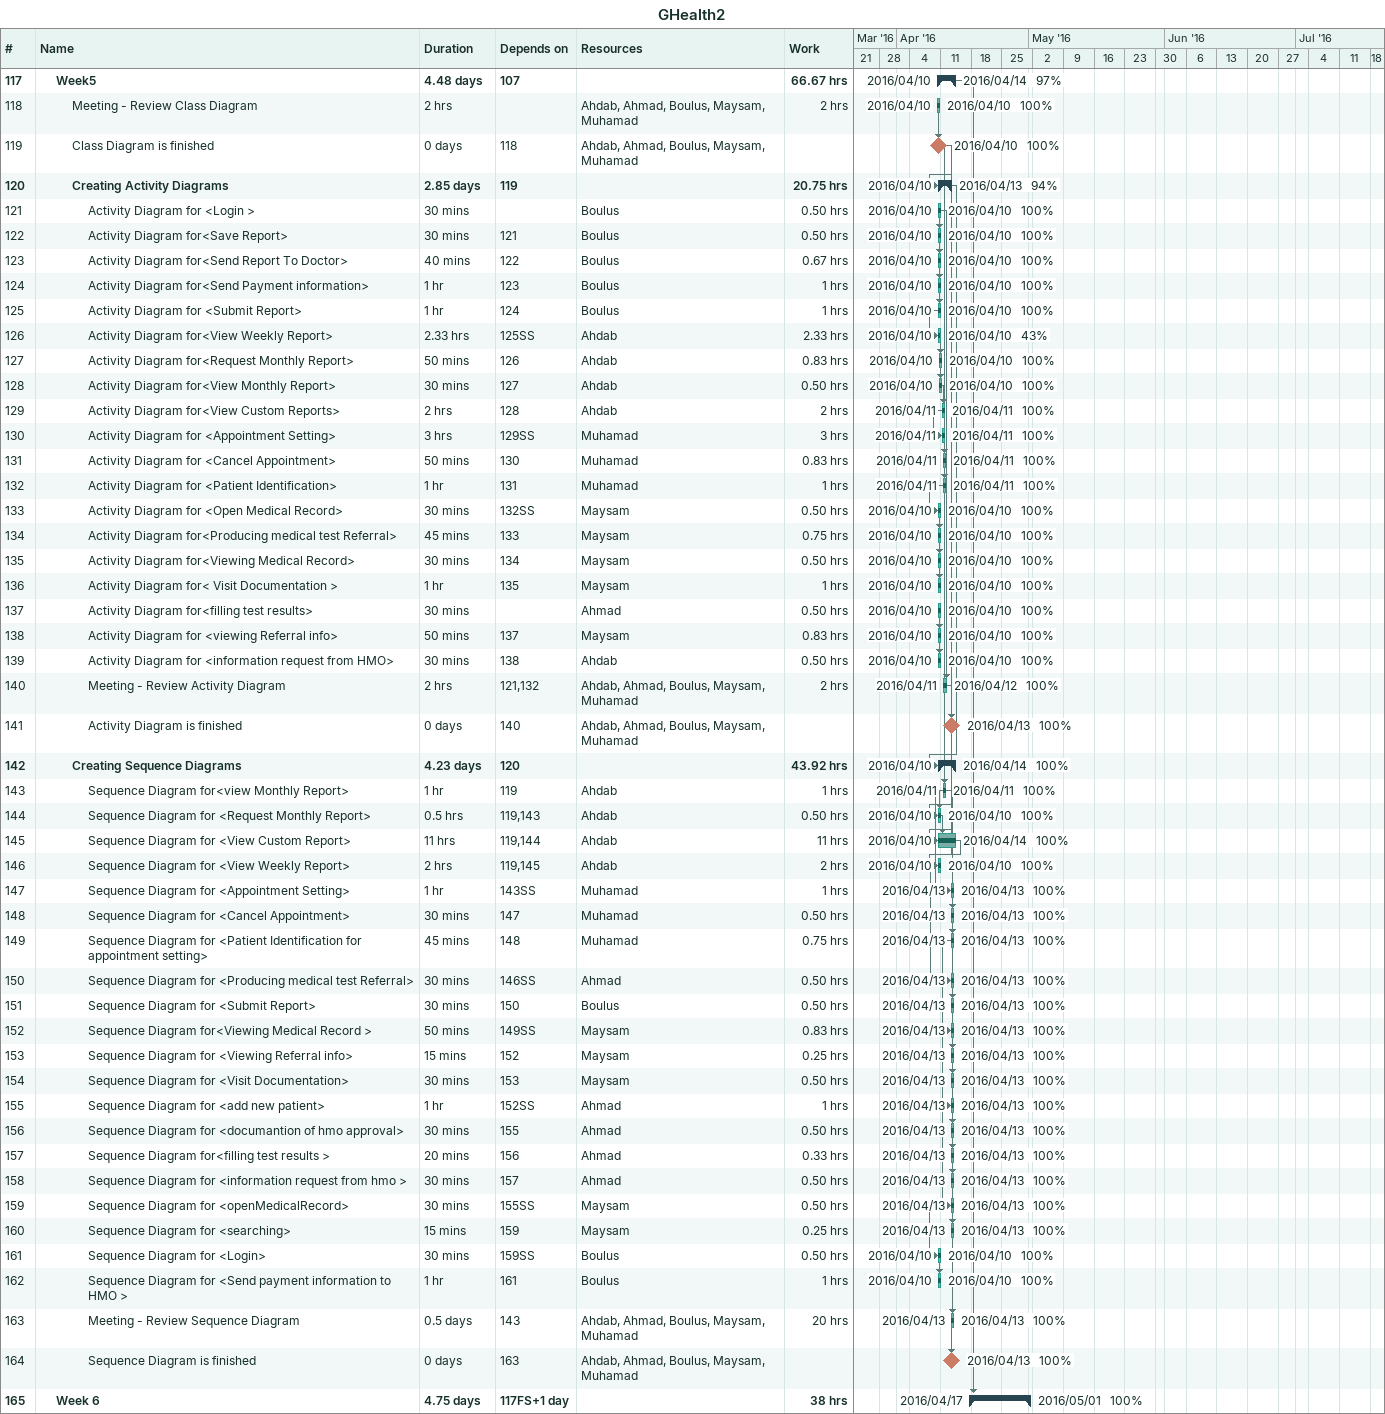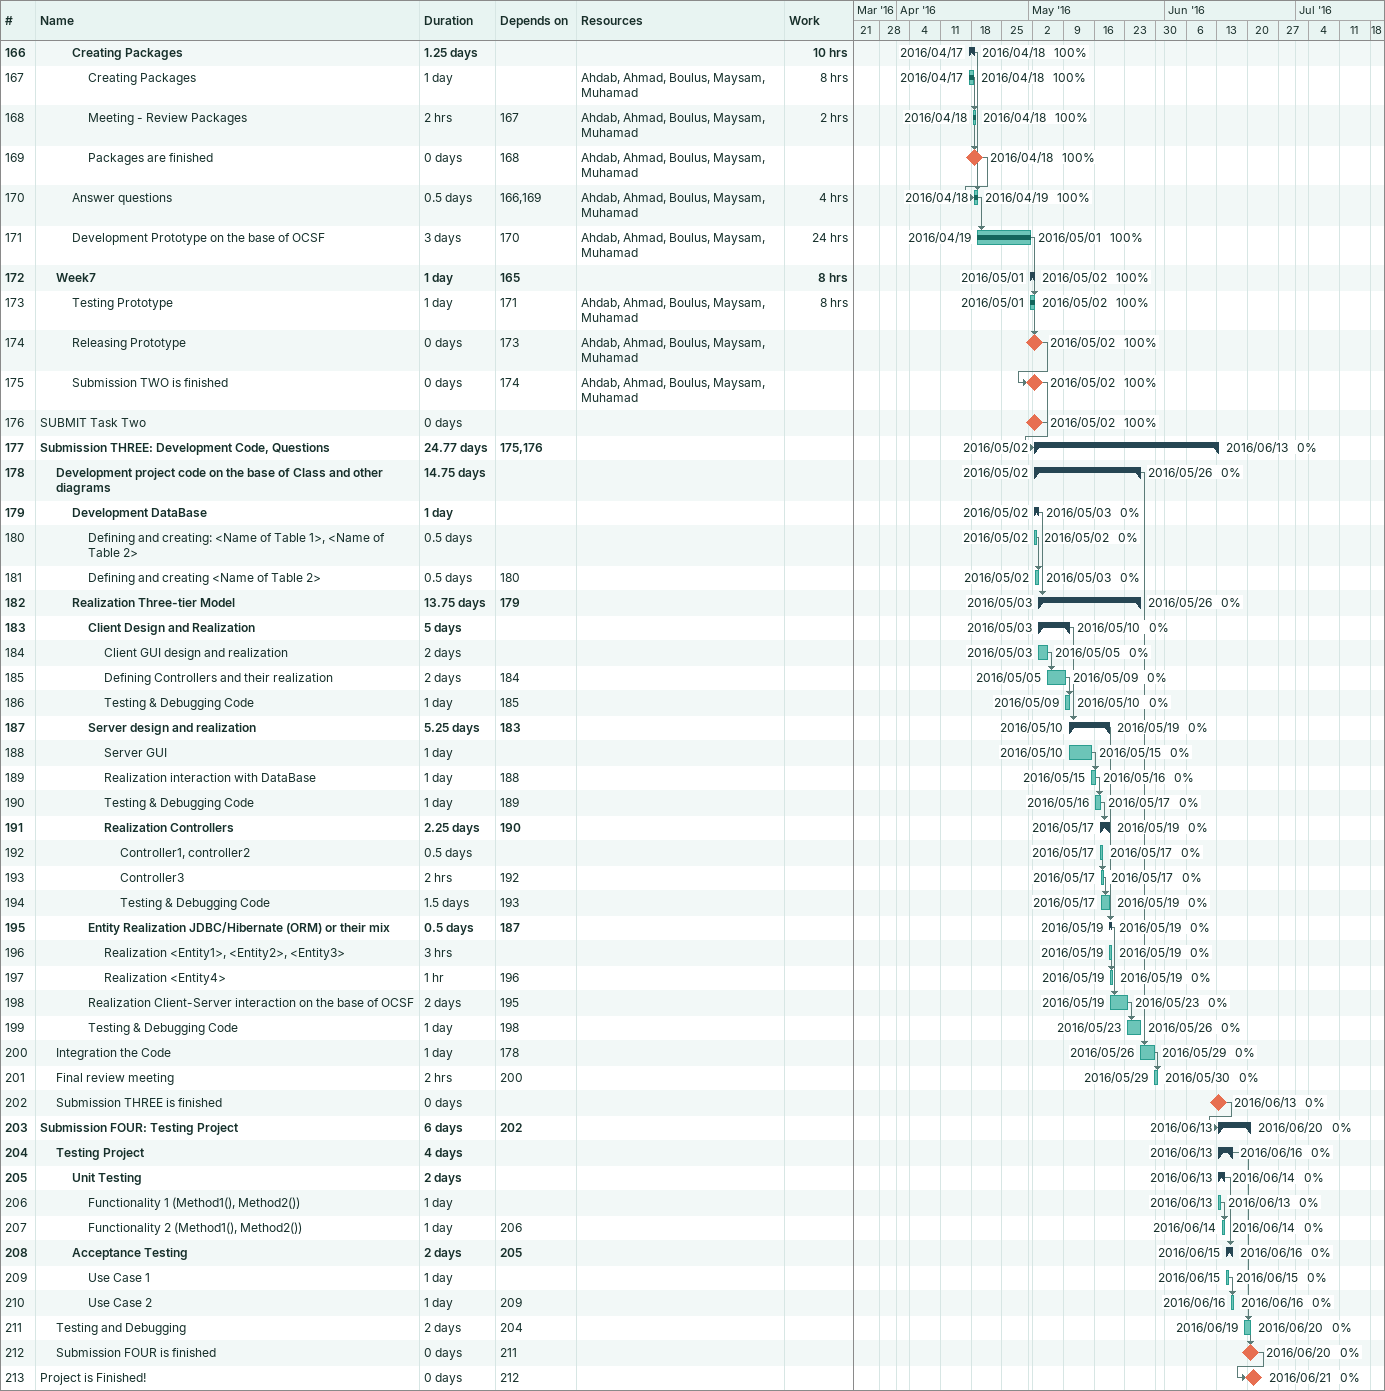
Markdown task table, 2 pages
GHealth2

| ID | Level | Task | Duration | Start | Finish | Predecessors | Resources | % complete | Work (h) |
|---|---|---|---|---|---|---|---|---|---|
| 117 | 2 | **Week5** | 4.48d | 2016-04-10 | 2016-04-14 | 107 |  | 97 | 66.67 |
| 118 | 3 | Meeting - Review Class Diagram | 2h | 2016-04-10 | 2016-04-10 |  | Ahdab, Ahmad, Boulus, Maysam, Muhamad | 100 | 2 |
| 119 | 3 | Class Diagram is finished | 0d | 2016-04-10 | 2016-04-10 | 118 | Ahdab, Ahmad, Boulus, Maysam, Muhamad | 100 |  |
| 120 | 3 | **Creating Activity Diagrams** | 2.85d | 2016-04-10 | 2016-04-13 | 119 |  | 94 | 20.75 |
| 121 | 4 | Activity Diagram for <Login > | 30min | 2016-04-10 | 2016-04-10 |  | Boulus | 100 | 0.50 |
| 122 | 4 | Activity Diagram for<Save Report> | 30min | 2016-04-10 | 2016-04-10 | 121 | Boulus | 100 | 0.50 |
| 123 | 4 | Activity Diagram for<Send Report To Doctor> | 40min | 2016-04-10 | 2016-04-10 | 122 | Boulus | 100 | 0.67 |
| 124 | 4 | Activity Diagram for<Send Payment information> | 1h | 2016-04-10 | 2016-04-10 | 123 | Boulus | 100 | 1 |
| 125 | 4 | Activity Diagram for <Submit Report> | 1h | 2016-04-10 | 2016-04-10 | 124 | Boulus | 100 | 1 |
| 126 | 4 | Activity Diagram for<View Weekly Report> | 2.33h | 2016-04-10 | 2016-04-10 | 125SS | Ahdab | 43 | 2.33 |
| 127 | 4 | Activity Diagram for<Request Monthly Report> | 50min | 2016-04-10 | 2016-04-10 | 126 | Ahdab | 100 | 0.83 |
| 128 | 4 | Activity Diagram for<View Monthly Report> | 30min | 2016-04-10 | 2016-04-10 | 127 | Ahdab | 100 | 0.50 |
| 129 | 4 | Activity Diagram for<View Custom Reports> | 2h | 2016-04-11 | 2016-04-11 | 128 | Ahdab | 100 | 2 |
| 130 | 4 | Activity Diagram for <Appointment Setting> | 3h | 2016-04-11 | 2016-04-11 | 129SS | Muhamad | 100 | 3 |
| 131 | 4 | Activity Diagram for <Cancel Appointment> | 50min | 2016-04-11 | 2016-04-11 | 130 | Muhamad | 100 | 0.83 |
| 132 | 4 | Activity Diagram for <Patient Identification> | 1h | 2016-04-11 | 2016-04-11 | 131 | Muhamad | 100 | 1 |
| 133 | 4 | Activity Diagram for <Open Medical Record> | 30min | 2016-04-10 | 2016-04-10 | 132SS | Maysam | 100 | 0.50 |
| 134 | 4 | Activity Diagram for<Producing medical test Referral> | 45min | 2016-04-10 | 2016-04-10 | 133 | Maysam | 100 | 0.75 |
| 135 | 4 | Activity Diagram for<Viewing Medical Record> | 30min | 2016-04-10 | 2016-04-10 | 134 | Maysam | 100 | 0.50 |
| 136 | 4 | Activity Diagram for< Visit Documentation > | 1h | 2016-04-10 | 2016-04-10 | 135 | Maysam | 100 | 1 |
| 137 | 4 | Activity Diagram for<filling test results> | 30min | 2016-04-10 | 2016-04-10 |  | Ahmad | 100 | 0.50 |
| 138 | 4 | Activity Diagram for <viewing Referral info> | 50min | 2016-04-10 | 2016-04-10 | 137 | Maysam | 100 | 0.83 |
| 139 | 4 | Activity Diagram for <information request from HMO> | 30min | 2016-04-10 | 2016-04-10 | 138 | Ahdab | 100 | 0.50 |
| 140 | 4 | Meeting - Review Activity Diagram | 2h | 2016-04-11 | 2016-04-12 | 121, 132 | Ahdab, Ahmad, Boulus, Maysam, Muhamad | 100 | 2 |
| 141 | 4 | Activity Diagram is finished | 0d | 2016-04-13 | 2016-04-13 | 140 | Ahdab, Ahmad, Boulus, Maysam, Muhamad | 100 |  |
| 142 | 3 | **Creating Sequence Diagrams** | 4.23d | 2016-04-10 | 2016-04-14 | 120 |  | 100 | 43.92 |
| 143 | 4 | Sequence Diagram for<view Monthly Report> | 1h | 2016-04-11 | 2016-04-11 | 119 | Ahdab | 100 | 1 |
| 144 | 4 | Sequence Diagram for <Request Monthly Report> | 0.5h | 2016-04-10 | 2016-04-10 | 119, 143 | Ahdab | 100 | 0.50 |
| 145 | 4 | Sequence Diagram for <View Custom Report> | 11h | 2016-04-10 | 2016-04-14 | 119, 144 | Ahdab | 100 | 11 |
| 146 | 4 | Sequence Diagram for <View Weekly Report> | 2h | 2016-04-10 | 2016-04-10 | 119, 145 | Ahdab | 100 | 2 |
| 147 | 4 | Sequence Diagram for <Appointment Setting> | 1h | 2016-04-13 | 2016-04-13 | 143SS | Muhamad | 100 | 1 |
| 148 | 4 | Sequence Diagram for <Cancel Appointment> | 30min | 2016-04-13 | 2016-04-13 | 147 | Muhamad | 100 | 0.50 |
| 149 | 4 | Sequence Diagram for <Patient Identification for appointment setting> | 45min | 2016-04-13 | 2016-04-13 | 148 | Muhamad | 100 | 0.75 |
| 150 | 4 | Sequence Diagram for <Producing medical test Referral> | 30min | 2016-04-13 | 2016-04-13 | 146SS | Ahmad | 100 | 0.50 |
| 151 | 4 | Sequence Diagram for <Submit Report> | 30min | 2016-04-13 | 2016-04-13 | 150 | Boulus | 100 | 0.50 |
| 152 | 4 | Sequence Diagram for<Viewing Medical Record > | 50min | 2016-04-13 | 2016-04-13 | 149SS | Maysam | 100 | 0.83 |
| 153 | 4 | Sequence Diagram for <Viewing Referral info> | 15min | 2016-04-13 | 2016-04-13 | 152 | Maysam | 100 | 0.25 |
| 154 | 4 | Sequence Diagram for <Visit Documentation> | 30min | 2016-04-13 | 2016-04-13 | 153 | Maysam | 100 | 0.50 |
| 155 | 4 | Sequence Diagram for <add new patient> | 1h | 2016-04-13 | 2016-04-13 | 152SS | Ahmad | 100 | 1 |
| 156 | 4 | Sequence Diagram for <documantion of hmo approval> | 30min | 2016-04-13 | 2016-04-13 | 155 | Ahmad | 100 | 0.50 |
| 157 | 4 | Sequence Diagram for<filling test results > | 20min | 2016-04-13 | 2016-04-13 | 156 | Ahmad | 100 | 0.33 |
| 158 | 4 | Sequence Diagram for <information request from hmo > | 30min | 2016-04-13 | 2016-04-13 | 157 | Ahmad | 100 | 0.50 |
| 159 | 4 | Sequence Diagram for <openMedicalRecord> | 30min | 2016-04-13 | 2016-04-13 | 155SS | Maysam | 100 | 0.50 |
| 160 | 4 | Sequence Diagram for <searching> | 15min | 2016-04-13 | 2016-04-13 | 159 | Maysam | 100 | 0.25 |
| 161 | 4 | Sequence Diagram for <Login> | 30min | 2016-04-10 | 2016-04-10 | 159SS | Boulus | 100 | 0.50 |
| 162 | 4 | Sequence Diagram for <Send payment information to HMO > | 1h | 2016-04-10 | 2016-04-10 | 161 | Boulus | 100 | 1 |
| 163 | 4 | Meeting - Review Sequence Diagram | 0.5d | 2016-04-13 | 2016-04-13 | 143 | Ahdab, Ahmad, Boulus, Maysam, Muhamad | 100 | 20 |
| 164 | 4 | Sequence Diagram is finished | 0d | 2016-04-13 | 2016-04-13 | 163 | Ahdab, Ahmad, Boulus, Maysam, Muhamad | 100 |  |
| 165 | 2 | **Week 6** | 4.75d | 2016-04-17 | 2016-05-01 | 117FS+1d |  | 100 | 38 |
| 166 | 3 | **Creating Packages** | 1.25d | 2016-04-17 | 2016-04-18 |  |  | 100 | 10 |
| 167 | 4 | Creating Packages | 1d | 2016-04-17 | 2016-04-18 |  | Ahdab, Ahmad, Boulus, Maysam, Muhamad | 100 | 8 |
| 168 | 4 | Meeting - Review Packages | 2h | 2016-04-18 | 2016-04-18 | 167 | Ahdab, Ahmad, Boulus, Maysam, Muhamad | 100 | 2 |
| 169 | 4 | Packages are finished | 0d | 2016-04-18 | 2016-04-18 | 168 | Ahdab, Ahmad, Boulus, Maysam, Muhamad | 100 |  |
| 170 | 3 | Answer questions | 0.5d | 2016-04-18 | 2016-04-19 | 166, 169 | Ahdab, Ahmad, Boulus, Maysam, Muhamad | 100 | 4 |
| 171 | 3 | Development Prototype on the base of OCSF | 3d | 2016-04-19 | 2016-05-01 | 170 | Ahdab, Ahmad, Boulus, Maysam, Muhamad | 100 | 24 |
| 172 | 2 | **Week7** | 1d | 2016-05-01 | 2016-05-02 | 165 |  | 100 | 8 |
| 173 | 3 | Testing Prototype | 1d | 2016-05-01 | 2016-05-02 | 171 | Ahdab, Ahmad, Boulus, Maysam, Muhamad | 100 | 8 |
| 174 | 3 | Releasing Prototype | 0d | 2016-05-02 | 2016-05-02 | 173 | Ahdab, Ahmad, Boulus, Maysam, Muhamad | 100 |  |
| 175 | 3 | Submission TWO is finished | 0d | 2016-05-02 | 2016-05-02 | 174 | Ahdab, Ahmad, Boulus, Maysam, Muhamad | 100 |  |
| 176 | 1 | SUBMIT Task Two | 0d | 2016-05-02 | 2016-05-02 |  |  | 100 |  |
| 177 | 1 | **Submission THREE: Development Code, Questions** | 24.77d | 2016-05-02 | 2016-06-13 | 175, 176 |  | 0 |  |
| 178 | 2 | **Development project code on the base of Class and other diagrams** | 14.75d | 2016-05-02 | 2016-05-26 |  |  | 0 |  |
| 179 | 3 | **Development DataBase** | 1d | 2016-05-02 | 2016-05-03 |  |  | 0 |  |
| 180 | 4 | Defining and creating: <Name of Table 1>, <Name of Table 2> | 0.5d | 2016-05-02 | 2016-05-02 |  |  | 0 |  |
| 181 | 4 | Defining and creating <Name of Table 2> | 0.5d | 2016-05-02 | 2016-05-03 | 180 |  | 0 |  |
| 182 | 3 | **Realization Three-tier Model** | 13.75d | 2016-05-03 | 2016-05-26 | 179 |  | 0 |  |
| 183 | 4 | **Client Design and Realization** | 5d | 2016-05-03 | 2016-05-10 |  |  | 0 |  |
| 184 | 5 | Client GUI design and realization | 2d | 2016-05-03 | 2016-05-05 |  |  | 0 |  |
| 185 | 5 | Defining Controllers and their realization | 2d | 2016-05-05 | 2016-05-09 | 184 |  | 0 |  |
| 186 | 5 | Testing & Debugging Code | 1d | 2016-05-09 | 2016-05-10 | 185 |  | 0 |  |
| 187 | 4 | **Server design and realization** | 5.25d | 2016-05-10 | 2016-05-19 | 183 |  | 0 |  |
| 188 | 5 | Server GUI | 1d | 2016-05-10 | 2016-05-15 |  |  | 0 |  |
| 189 | 5 | Realization interaction with DataBase | 1d | 2016-05-15 | 2016-05-16 | 188 |  | 0 |  |
| 190 | 5 | Testing & Debugging Code | 1d | 2016-05-16 | 2016-05-17 | 189 |  | 0 |  |
| 191 | 5 | **Realization Controllers** | 2.25d | 2016-05-17 | 2016-05-19 | 190 |  | 0 |  |
| 192 | 6 | Controller1, controller2 | 0.5d | 2016-05-17 | 2016-05-17 |  |  | 0 |  |
| 193 | 6 | Controller3 | 2h | 2016-05-17 | 2016-05-17 | 192 |  | 0 |  |
| 194 | 6 | Testing & Debugging Code | 1.5d | 2016-05-17 | 2016-05-19 | 193 |  | 0 |  |
| 195 | 4 | **Entity Realization JDBC/Hibernate (ORM) or their mix** | 0.5d | 2016-05-19 | 2016-05-19 | 187 |  | 0 |  |
| 196 | 5 | Realization <Entity1>, <Entity2>, <Entity3> | 3h | 2016-05-19 | 2016-05-19 |  |  | 0 |  |
| 197 | 5 | Realization <Entity4> | 1h | 2016-05-19 | 2016-05-19 | 196 |  | 0 |  |
| 198 | 4 | Realization Client-Server interaction on the base of OCSF | 2d | 2016-05-19 | 2016-05-23 | 195 |  | 0 |  |
| 199 | 4 | Testing & Debugging Code | 1d | 2016-05-23 | 2016-05-26 | 198 |  | 0 |  |
| 200 | 2 | Integration the Code | 1d | 2016-05-26 | 2016-05-29 | 178 |  | 0 |  |
| 201 | 2 | Final review meeting | 2h | 2016-05-29 | 2016-05-30 | 200 |  | 0 |  |
| 202 | 2 | Submission THREE is finished | 0d | 2016-06-13 | 2016-06-13 |  |  | 0 |  |
| 203 | 1 | **Submission FOUR: Testing Project** | 6d | 2016-06-13 | 2016-06-20 | 202 |  | 0 |  |
| 204 | 2 | **Testing Project** | 4d | 2016-06-13 | 2016-06-16 |  |  | 0 |  |
| 205 | 3 | **Unit Testing** | 2d | 2016-06-13 | 2016-06-14 |  |  | 0 |  |
| 206 | 4 | Functionality 1 (Method1(), Method2()) | 1d | 2016-06-13 | 2016-06-13 |  |  | 0 |  |
| 207 | 4 | Functionality 2 (Method1(), Method2()) | 1d | 2016-06-14 | 2016-06-14 | 206 |  | 0 |  |
| 208 | 3 | **Acceptance Testing** | 2d | 2016-06-15 | 2016-06-16 | 205 |  | 0 |  |
| 209 | 4 | Use Case 1 | 1d | 2016-06-15 | 2016-06-15 |  |  | 0 |  |
| 210 | 4 | Use Case 2 | 1d | 2016-06-16 | 2016-06-16 | 209 |  | 0 |  |
| 211 | 2 | Testing and Debugging | 2d | 2016-06-19 | 2016-06-20 | 204 |  | 0 |  |
| 212 | 2 | Submission FOUR is finished | 0d | 2016-06-20 | 2016-06-20 | 211 |  | 0 |  |
| 213 | 1 | Project is Finished! | 0d | 2016-06-21 | 2016-06-21 | 212 |  | 0 |  |
